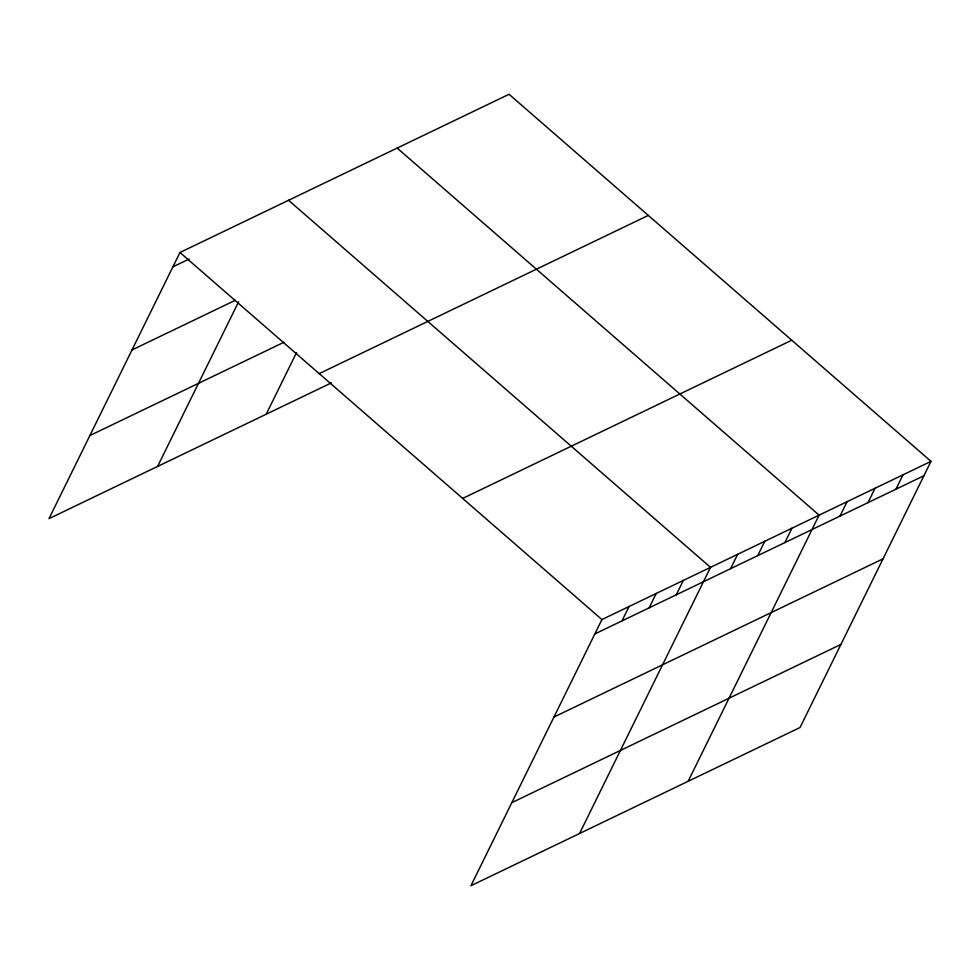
<?xml version="1.0" encoding="UTF-8"?>
<svg xmlns="http://www.w3.org/2000/svg" width="980" height="980" viewBox="0 0 980 980"><rect width="100%" height="100%" fill="white"/><g stroke="black" fill="none" stroke-linecap="round" stroke-linejoin="round"><path stroke-width="1.47" d="M931 461.36L601.916 619.568L470.939 885.724L800.035 727.515L931 461.36L509.061 94.276L179.965 252.485L49 518.641L331.473 382.837M157.596 466.431L238.63 301.754M266.205 414.221L296.536 352.579M621.982 620.891L629.062 606.522M649.14 607.845L656.208 593.464M676.286 594.787L683.354 580.417M579.548 833.514L710.512 567.359L288.561 200.275M730.59 568.682L737.658 554.312M757.736 555.635L764.804 541.254M784.882 542.577L791.963 528.208M688.144 781.305L819.109 515.149L397.17 148.066M840.007 516.08L847.088 501.699M867.986 502.63L875.054 488.261M895.953 489.192L903.033 474.81M172.897 266.854L189.177 259.026M132.006 349.946L235.175 300.346M89.878 435.549L284.004 342.228M319.211 373.625L648.295 215.416M462.67 498.428L791.754 340.219M594.836 633.95L923.92 475.741M553.957 717.029L883.041 558.821M511.83 802.645L840.914 644.436M179.965 252.485L601.916 619.568"/></g></svg>
